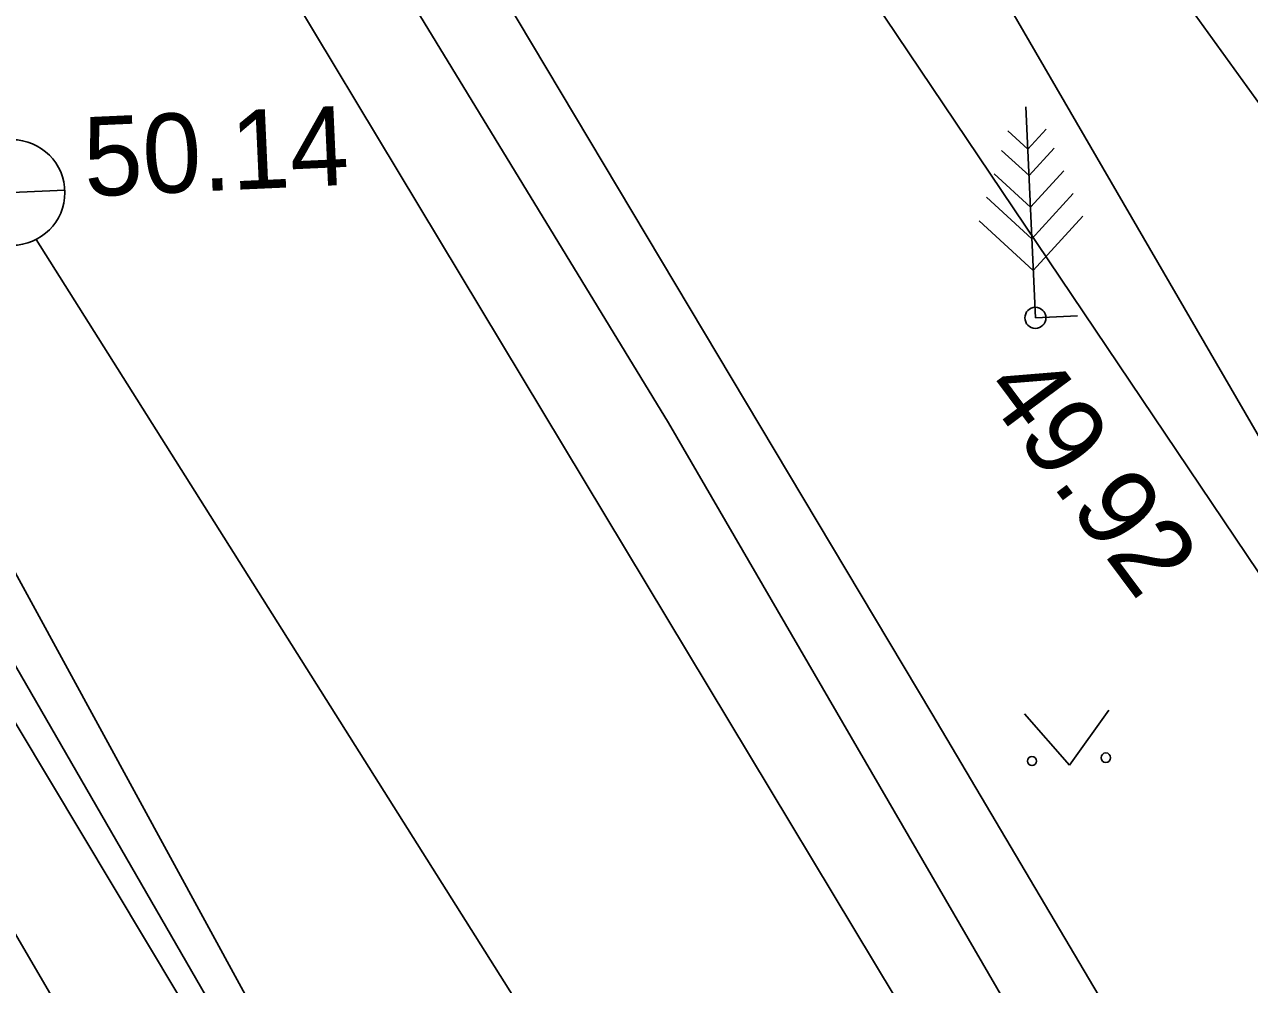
# Model space of a CAD drawing. Extents: x 641382 to 641746, y 6455043 to 6455939.
# Drawn here: x 641558.88 to 641570.47, y 6455680.59 to 6455689.68 of the extents above; entities that cross this region are included whole.
import ezdxf

# ---------------------------------------------------------------- set-up
doc = ezdxf.new("R2010")
doc.units = 0
for name, color, linetype in [('DETAILID', 7, 'Continuous'), ('KRUNDIPIIR', 7, 'Continuous'), ('Level 12', 7, 'Continuous'), ('Level 15', 7, 'Continuous'), ('Level 21', 7, 'Continuous'), ('Level 24', 7, 'Continuous'), ('Level 25', 7, 'Continuous'), ('Level 40', 7, 'Continuous'), ('Level 42', 7, 'Continuous'), ('Level 5', 7, 'Continuous'), ('Level 53', 7, 'Continuous'), ('Level 6', 7, 'Continuous'), ('Level 7', 7, 'Continuous'), ('Level 8', 7, 'Continuous'), ('Level 9', 7, 'Continuous'), ('PUUDPQQSAD', 7, 'Continuous'), ('TANAV', 7, 'Continuous')]:
    doc.layers.add(name, color=color, linetype=linetype)

# ---------------------------------------------------------------- blocks, each defined once
blk = doc.blocks.new('PUNKT9')
at = {"layer": 'Level 12'}
blk.add_circle((0, 0), 100, dxfattribs=at)
blk = doc.blocks.new('VMAND6')
at = {"layer": 'Level 7'}
for p, q in [((0, 0), (0, 2000)), ((0, 1600), (-181.08, 1781.08)), ((0, 1600), (181.08, 1781.08)), ((0, 1350), (-248.65, 1598.65)), ((0, 1350), (248.65, 1598.65)), ((0, 1050), (-329.73, 1379.73)), ((0, 1050), (329.73, 1379.73)), ((0, 750), (-410.81, 1160.81)), ((0, 750), (410.81, 1160.81)), ((0, 450), (-491.89, 941.89)), ((0, 450), (491.89, 941.89)), ((400, 0), (0, 0))]:
    blk.add_line(p, q, dxfattribs=at)
blk = doc.blocks.new('VMUR11')
at = {"layer": 'Level 15'}
for p, q in [((-403, 505), (0, 0)), ((0, 0), (397, 505))]:
    blk.add_line(p, q, dxfattribs=at)
for centre, radius in [((-353, 55), 42.8), ((347, 55), 45.2)]:
    blk.add_circle(centre, radius, dxfattribs=at)
blk = doc.blocks.new('PUNK10')
at = {"layer": 'KRUNDIPIIR'}
blk.add_circle((0, 0), 100, dxfattribs=at)
blk = doc.blocks.new('VMAND7')
at = {"layer": 'PUUDPQQSAD'}
for p, q in [((0, 0), (0, 2000)), ((0, 1600), (-181.08, 1781.08)), ((0, 1600), (181.08, 1781.08)), ((0, 1350), (-248.65, 1598.65)), ((0, 1350), (248.65, 1598.65)), ((0, 1050), (-329.73, 1379.73)), ((0, 1050), (329.73, 1379.73)), ((0, 750), (-410.81, 1160.81)), ((0, 750), (410.81, 1160.81)), ((0, 450), (-491.89, 941.89)), ((0, 450), (491.89, 941.89)), ((400, 0), (0, 0))]:
    blk.add_line(p, q, dxfattribs=at)
blk = doc.blocks.new('VMUR12')
at = {"layer": 'TANAV'}
for p, q in [((-403, 505), (0, 0)), ((0, 0), (397, 505))]:
    blk.add_line(p, q, dxfattribs=at)
for centre, radius in [((-353, 55), 42.8), ((347, 55), 45.2)]:
    blk.add_circle(centre, radius, dxfattribs=at)
blk = doc.blocks.new('VVEEK2')
at = {"layer": 'DETAILID'}
blk.add_line((-500, 0), (500, 0), dxfattribs=at)
blk.add_circle((0, 0), 500, dxfattribs=at)

msp = doc.modelspace()

# ---------------------------------------------------------------- linework, layer by layer
at = {"layer": 'Level 24'}
msp.add_line((641542.825, 6455711.257), (641566.382, 6455670.477), dxfattribs=at)
msp.add_line((641542.825, 6455711.257), (641566.382, 6455670.477), dxfattribs=at)
at = {"layer": 'Level 25'}
msp.add_line((641558.996, 6455687.643), (641567.183, 6455674.645), dxfattribs=at)
msp.add_line((641558.996, 6455687.643), (641567.183, 6455674.645), dxfattribs=at)
msp.add_line((641558.996, 6455687.643), (641567.183, 6455674.645), dxfattribs=at)
msp.add_line((641558.996, 6455687.643), (641567.183, 6455674.645), dxfattribs=at)
at = {"layer": 'Level 40'}
msp.add_lwpolyline([(641696.847, 6455668.564), (641651.242, 6455546.723), (641550.376, 6455720.557), (641574.944, 6455717.476), (641605.284, 6455722.006), (641600.864, 6455688.694), (641639.535, 6455681.673)], close=True, dxfattribs=at)
at = {"layer": 'Level 42'}
for p, q in [((641560.847, 6455692.675), (641564.974, 6455685.907)), ((641560.847, 6455692.675), (641564.974, 6455685.907)), ((641560.847, 6455692.675), (641564.974, 6455685.907)), ((641560.847, 6455692.675), (641564.974, 6455685.907)), ((641567.463, 6455683.158), (641561.763, 6455692.716)), ((641567.463, 6455683.158), (641561.763, 6455692.716)), ((641567.463, 6455683.158), (641561.763, 6455692.716)), ((641567.463, 6455683.158), (641561.763, 6455692.716)), ((641567.463, 6455683.158), (641561.763, 6455692.716)), ((641567.463, 6455683.158), (641561.763, 6455692.716)), ((641567.463, 6455683.158), (641561.763, 6455692.716)), ((641567.463, 6455683.158), (641561.763, 6455692.716)), ((641564.974, 6455685.907), (641586.875, 6455648.207)), ((641564.974, 6455685.907), (641586.875, 6455648.207)), ((641564.974, 6455685.907), (641586.875, 6455648.207)), ((641564.974, 6455685.907), (641586.875, 6455648.207)), ((641580.596, 6455660.982), (641567.463, 6455683.158)), ((641580.596, 6455660.982), (641567.463, 6455683.158)), ((641580.596, 6455660.982), (641567.463, 6455683.158)), ((641580.596, 6455660.982), (641567.463, 6455683.158)), ((641580.596, 6455660.982), (641567.463, 6455683.158)), ((641580.596, 6455660.982), (641567.463, 6455683.158)), ((641580.596, 6455660.982), (641567.463, 6455683.158)), ((641580.596, 6455660.982), (641567.463, 6455683.158))]:
    msp.add_line(p, q, dxfattribs=at)
at = {"layer": 'Level 53'}
msp.add_lwpolyline([(641540.384, 6455718.298), (641572.199, 6455659.88), (641588.21, 6455633.105)], dxfattribs=at)
msp.add_lwpolyline([(641540.384, 6455718.298), (641572.199, 6455659.88), (641588.21, 6455633.105)], dxfattribs=at)
at = {"layer": 'Level 7'}
msp.add_line((641568.444, 6455686.901), (641568.444, 6455686.901), dxfattribs=at)
msp.add_line((641568.444, 6455686.901), (641568.444, 6455686.901), dxfattribs=at)
msp.add_line((641568.444, 6455686.901), (641568.444, 6455686.901), dxfattribs=at)
msp.add_line((641568.444, 6455686.901), (641568.444, 6455686.901), dxfattribs=at)
msp.add_line((641568.444, 6455686.901), (641568.444, 6455686.901), dxfattribs=at)
msp.add_line((641568.444, 6455686.901), (641568.444, 6455686.901), dxfattribs=at)
msp.add_line((641568.444, 6455686.901), (641568.444, 6455686.901), dxfattribs=at)
msp.add_line((641568.444, 6455686.901), (641568.444, 6455686.901), dxfattribs=at)
msp.add_line((641568.444, 6455686.901), (641568.444, 6455686.901), dxfattribs=at)
msp.add_line((641568.444, 6455686.901), (641568.444, 6455686.901), dxfattribs=at)
msp.add_line((641568.444, 6455686.901), (641568.444, 6455686.901), dxfattribs=at)
msp.add_line((641568.444, 6455686.901), (641568.444, 6455686.901), dxfattribs=at)
msp.add_line((641568.444, 6455686.901), (641568.444, 6455686.901), dxfattribs=at)
msp.add_line((641568.444, 6455686.901), (641568.444, 6455686.901), dxfattribs=at)
msp.add_line((641568.444, 6455686.901), (641568.444, 6455686.901), dxfattribs=at)
msp.add_line((641568.444, 6455686.901), (641568.444, 6455686.901), dxfattribs=at)
msp.add_line((641568.444, 6455686.901), (641568.444, 6455686.901), dxfattribs=at)
msp.add_line((641568.444, 6455686.901), (641568.444, 6455686.901), dxfattribs=at)
msp.add_line((641568.444, 6455686.901), (641568.444, 6455686.901), dxfattribs=at)
msp.add_line((641568.444, 6455686.901), (641568.444, 6455686.901), dxfattribs=at)
msp.add_line((641568.444, 6455686.901), (641568.444, 6455686.901), dxfattribs=at)
msp.add_line((641568.444, 6455686.901), (641568.444, 6455686.901), dxfattribs=at)
msp.add_line((641568.444, 6455686.901), (641568.444, 6455686.901), dxfattribs=at)
msp.add_line((641568.444, 6455686.901), (641568.444, 6455686.901), dxfattribs=at)
at = {"layer": 'Level 9'}
for p, q in [((641567.642, 6455692.979), (641582.306, 6455672.622)), ((641567.642, 6455692.979), (641582.306, 6455672.622)), ((641567.642, 6455692.979), (641582.306, 6455672.622)), ((641567.642, 6455692.979), (641582.306, 6455672.622)), ((641556.927, 6455684.264), (641565.728, 6455669.235)), ((641556.927, 6455684.264), (641565.728, 6455669.235)), ((641556.927, 6455684.264), (641565.728, 6455669.235)), ((641556.927, 6455684.264), (641565.728, 6455669.235))]:
    msp.add_line(p, q, dxfattribs=at)
for points in [[(641550.164, 6455708.574), (641559.869, 6455692.529), (641572.6, 6455671.358), (641574.497, 6455670.949), (641579.271, 6455671.524), (641579.594, 6455672.06), (641572.094, 6455682.201), (641564.93, 6455692.858)], [(641550.164, 6455708.574), (641559.869, 6455692.529), (641572.6, 6455671.358), (641574.497, 6455670.949), (641579.271, 6455671.524), (641579.594, 6455672.06), (641572.094, 6455682.201), (641564.93, 6455692.858)], [(641550.164, 6455708.574), (641559.869, 6455692.529), (641572.6, 6455671.358), (641574.497, 6455670.949), (641579.271, 6455671.524), (641579.594, 6455672.06), (641572.094, 6455682.201), (641564.93, 6455692.858)], [(641550.164, 6455708.574), (641559.869, 6455692.529), (641572.6, 6455671.358), (641574.497, 6455670.949), (641579.271, 6455671.524), (641579.594, 6455672.06), (641572.094, 6455682.201), (641564.93, 6455692.858)], [(641561.31, 6455664.193), (641564.952, 6455666.08), (641566.934, 6455668.524), (641566.086, 6455670.886), (641549.733, 6455698.215), (641547.022, 6455698.244), (641542.052, 6455696.314)], [(641561.31, 6455664.193), (641564.952, 6455666.08), (641566.934, 6455668.524), (641566.086, 6455670.886), (641549.733, 6455698.215), (641547.022, 6455698.244), (641542.052, 6455696.314)], [(641561.31, 6455664.193), (641564.952, 6455666.08), (641566.934, 6455668.524), (641566.086, 6455670.886), (641549.733, 6455698.215), (641547.022, 6455698.244), (641542.052, 6455696.314)], [(641561.31, 6455664.193), (641564.952, 6455666.08), (641566.934, 6455668.524), (641566.086, 6455670.886), (641549.733, 6455698.215), (641547.022, 6455698.244), (641542.052, 6455696.314)], [(641574.088, 6455671.037), (641574.497, 6455670.949), (641579.271, 6455671.524), (641579.594, 6455672.06), (641572.094, 6455682.201), (641564.93, 6455692.858)], [(641574.088, 6455671.037), (641574.497, 6455670.949), (641579.271, 6455671.524), (641579.594, 6455672.06), (641572.094, 6455682.201), (641564.93, 6455692.858)], [(641574.088, 6455671.037), (641574.497, 6455670.949), (641579.271, 6455671.524), (641579.594, 6455672.06), (641572.094, 6455682.201), (641564.93, 6455692.858)], [(641574.088, 6455671.037), (641574.497, 6455670.949), (641579.271, 6455671.524), (641579.594, 6455672.06), (641572.094, 6455682.201), (641564.93, 6455692.858)]]:
    msp.add_lwpolyline(points, dxfattribs=at)

# ---------------------------------------------------------------- block references
at = {"layer": 'Level 12', "xscale": 0.0009994242458242807, "yscale": 0.000999424245824281, "rotation": 2.5653181578468396}
msp.add_blockref('PUNKT9', (641568.444, 6455686.901), dxfattribs=at)
msp.add_blockref('PUNKT9', (641568.444, 6455686.901), dxfattribs=at)
msp.add_blockref('PUNKT9', (641568.444, 6455686.901), dxfattribs=at)
msp.add_blockref('PUNKT9', (641568.444, 6455686.901), dxfattribs=at)
msp.add_blockref('PUNKT9', (641568.444, 6455686.901), dxfattribs=at)
msp.add_blockref('PUNKT9', (641568.444, 6455686.901), dxfattribs=at)
msp.add_blockref('PUNKT9', (641568.444, 6455686.901), dxfattribs=at)
msp.add_blockref('PUNKT9', (641568.444, 6455686.901), dxfattribs=at)
at = {"layer": 'Level 15', "xscale": 0.0009994242458242807, "yscale": 0.000999424245824281, "rotation": 2.5653181578468396}
for name in ['VMUR11', 'VMUR11', 'VMUR11', 'VMUR11', 'VMUR12', 'VMUR12', 'VMUR12', 'VMUR12']:
    msp.add_blockref(name, (641568.766, 6455682.668), dxfattribs=at)
at = {"layer": 'Level 21', "xscale": 0.0009994242458242807, "yscale": 0.000999424245824281, "rotation": 2.5653181578468396}
msp.add_blockref('VVEEK2', (641558.766, 6455688.087), dxfattribs=at)
msp.add_blockref('VVEEK2', (641558.766, 6455688.087), dxfattribs=at)
at = {"layer": 'Level 6', "xscale": 0.0009994242458242807, "yscale": 0.000999424245824281, "rotation": 2.5653181578468396}
msp.add_blockref('PUNK10', (641568.444, 6455686.901), dxfattribs=at)
msp.add_blockref('PUNK10', (641568.444, 6455686.901), dxfattribs=at)
msp.add_blockref('PUNK10', (641568.444, 6455686.901), dxfattribs=at)
msp.add_blockref('PUNK10', (641568.444, 6455686.901), dxfattribs=at)
msp.add_blockref('PUNK10', (641568.444, 6455686.901), dxfattribs=at)
msp.add_blockref('PUNK10', (641568.444, 6455686.901), dxfattribs=at)
msp.add_blockref('PUNK10', (641568.444, 6455686.901), dxfattribs=at)
msp.add_blockref('PUNK10', (641568.444, 6455686.901), dxfattribs=at)
at = {"layer": 'Level 7', "xscale": 0.0009994242458242807, "yscale": 0.000999424245824281, "rotation": 2.5653181578468396}
msp.add_blockref('VMAND6', (641568.444, 6455686.901), dxfattribs=at)
msp.add_blockref('VMAND6', (641568.444, 6455686.901), dxfattribs=at)
msp.add_blockref('VMAND6', (641568.444, 6455686.901), dxfattribs=at)
msp.add_blockref('VMAND6', (641568.444, 6455686.901), dxfattribs=at)
at = {"layer": 'Level 8', "xscale": 0.0009994242458242807, "yscale": 0.000999424245824281, "rotation": 2.5653181578468396}
msp.add_blockref('VMAND7', (641568.444, 6455686.901), dxfattribs=at)
msp.add_blockref('VMAND7', (641568.444, 6455686.901), dxfattribs=at)
msp.add_blockref('VMAND7', (641568.444, 6455686.901), dxfattribs=at)
msp.add_blockref('VMAND7', (641568.444, 6455686.901), dxfattribs=at)

# ---------------------------------------------------------------- texts
at = {"layer": 'Level 5'}
for s, rotation, p in [('50.14', 2.5653, (641559.458, 6455688.049)), ('50.14', 2.5653, (641559.458, 6455688.049)), ('50.14', 2.5653, (641559.458, 6455688.049)), ('50.14', 2.5653, (641559.458, 6455688.049)), ('49.92', 306.6733, (641567.926, 6455686.219)), ('49.92', 306.6733, (641567.926, 6455686.219)), ('49.92', 306.6733, (641567.926, 6455686.219)), ('49.92', 306.6733, (641567.926, 6455686.219))]:
    msp.add_text(s, height=0.7496, rotation=rotation, dxfattribs=at).set_placement(p)

doc.saveas('drawing.dxf')
